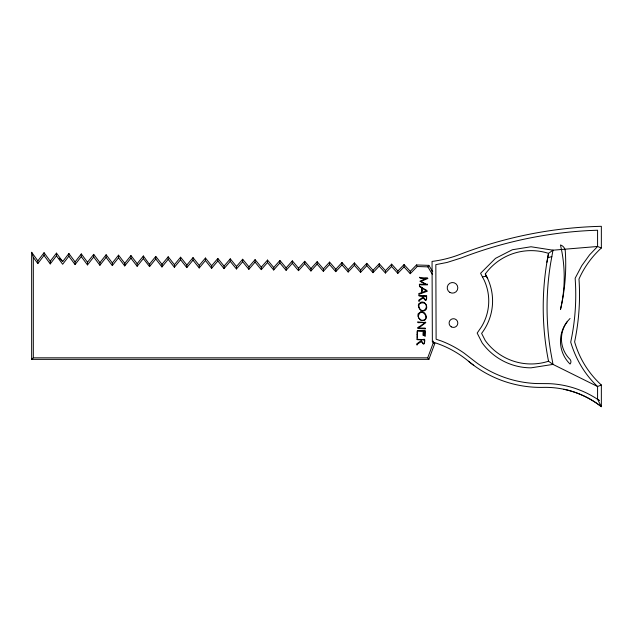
<?xml version="1.0" encoding="UTF-8"?>
<svg xmlns="http://www.w3.org/2000/svg" width="633" height="633" viewBox="0 0 633 633"><rect width="100%" height="100%" fill="white"/><g stroke="black" fill="none" stroke-linecap="round" stroke-linejoin="round"><path stroke-width="0.95" d="M44.033 255.423L44.065 252.717L50.268 261.207L50.236 263.914L44.033 255.423L37.822 263.573L33.32 257.37L31.65 252.306L31.65 359.354L428.897 359.354L434.887 343.292L433.217 343.039L427.71 357.827L428.897 359.354M50.236 263.914L56.448 255.819L56.479 253.121L62.683 261.564L68.894 253.532L75.098 261.912L75.066 264.586L68.862 256.215L68.894 253.532M75.066 264.586L81.277 256.61L81.309 253.944L87.512 262.26L87.481 264.926L93.692 257.006L93.724 254.347L99.927 262.608L99.895 265.259L93.692 257.006M106.107 257.402L106.13 254.759L112.342 262.964L112.31 265.599L106.107 257.402L99.895 265.259M112.31 265.599L118.521 257.797L118.545 255.162L124.756 263.312L124.725 265.931L130.936 258.193L130.96 255.574L137.171 263.66L137.132 266.271L130.936 258.193M37.822 263.573L37.853 260.859L44.065 252.717M137.132 266.271L143.343 258.588L143.374 255.985L150.345 265.631M155.758 258.984L155.789 256.389L162.001 264.365L161.961 266.952L155.758 258.984L149.546 266.612L143.343 258.588M168.172 259.38L168.204 256.8L174.415 264.713L174.376 267.284L168.172 259.38L161.961 266.952M180.587 259.775L180.619 257.204L186.822 265.061L186.79 267.624L180.587 259.775L174.376 267.284M193.002 260.171L193.033 257.615L199.237 265.409L199.205 267.957L193.002 260.171L186.79 267.624M205.416 260.567L205.448 258.027L211.651 265.757L211.62 268.297L205.416 260.567L199.205 267.957M217.831 260.962L217.863 258.43L224.066 266.113L224.035 268.637L217.831 260.962L211.62 268.297M230.246 261.358L230.277 258.842L236.481 266.461L236.449 268.97L230.246 261.358L224.035 268.637M242.661 261.753L242.692 259.245L248.896 266.81L248.856 269.31L242.661 261.753L236.449 268.97M255.075 262.149L255.099 259.657L261.31 267.158L261.271 269.65L255.075 262.149L248.856 269.31M267.482 262.545L267.514 260.068L273.725 267.514L273.685 269.982L267.482 262.545L261.271 269.65M279.897 262.94L279.928 260.472L286.14 267.862L286.1 270.323L279.897 262.94L273.685 269.982M292.311 263.336L292.343 260.883L298.554 268.21L298.515 270.663L292.311 263.336L286.1 270.323M149.546 266.612L149.586 264.008L155.789 256.389M304.726 263.732L304.758 261.287L310.969 268.558L310.93 270.995L304.726 263.732L298.515 270.663M317.141 264.127L317.173 261.698L323.384 268.906L323.344 271.335L317.141 264.127L310.93 270.995M323.344 271.335L329.556 264.523L329.587 262.102L335.791 269.262L335.759 271.668L341.97 264.918L342.002 262.513L348.205 269.611L348.174 272.016L341.97 264.918M354.385 265.322L354.417 262.924L360.62 269.959L360.581 272.348L354.385 265.322L348.174 272.016M366.8 265.718L366.831 263.328L373.035 270.307L372.995 272.688L366.8 265.718L360.581 272.348M379.207 266.113L379.246 263.739L385.45 270.663L385.41 273.029L379.207 266.113L372.995 272.688M391.621 266.509L391.661 264.143L397.864 271.011L397.825 273.361L391.621 266.509L385.41 273.029M404.036 266.904L404.068 264.554L410.279 271.359L410.239 273.701L404.036 266.904L397.825 273.361M354.393 264.515L354.417 262.924L348.205 269.611M420.882 302.97C428.96 301.395 427.069 311.476 421.91 310.542C419.41 310.178 416.894 304.338 420.929 302.796M546.912 262.268L548.526 253.366L552.997 250.193L597.576 246.49L601.35 248.001A92.64 92.64 0 0 0 578.981 279.05A228.798 228.798 0 0 1 574.622 341.867A92.64 92.64 0 0 0 601.35 384.999L601.35 406.687A90.804 90.804 0 0 0 543.312 387.372A112.975 112.975 0 0 1 468.483 361.229A101.098 101.098 0 0 0 432.363 341.931L432.054 261.413A117.208 117.208 0 0 0 459.938 254.411A419.426 419.426 0 0 1 601.35 226.313L601.35 248.001M426.064 299.449L426.207 298.998M422.258 287.865L419.386 285.712L419.56 286.63L421.76 287.936L421.697 292.541L418.737 293.633L418.904 294.305L427.307 291.251L426.792 290.373L422.266 287.88M410.239 273.701L417.21 266.517L427.892 266.873L428.897 265.369L432.703 271.723M50.268 261.207L56.479 253.121M68.862 256.215L62.651 264.254L56.448 255.819M75.098 261.912L81.309 253.944M93.724 254.347L87.512 262.26L87.481 264.926L81.277 256.61M99.927 262.608L106.13 254.759M424.846 284.17L422.725 284.257M112.342 262.964L118.545 255.162M130.96 255.574L124.756 263.312L124.717 265.939L118.521 257.797M137.171 263.66L143.374 255.985M162.001 264.365L168.204 256.8M174.415 264.713L180.619 257.204M186.822 265.061L193.033 257.615M199.237 265.409L205.448 258.027M211.651 265.757L217.863 258.43M224.066 266.113L230.277 258.842M236.481 266.461L242.692 259.245M248.896 266.81L255.099 259.657M261.31 267.158L267.514 260.068M273.725 267.514L279.928 260.472M286.14 267.862L292.343 260.883M570.04 318.486L567.223 321.635A31.887 31.887 0 0 0 570.04 364.046A3.513 3.513 0 0 0 570.04 359.362A28.612 28.612 0 0 1 567.516 321.311M298.554 268.21L304.758 261.287M310.969 268.558L317.173 261.698M323.384 268.906L329.587 262.102M342.002 262.513L335.791 269.262L335.759 271.676L329.556 264.523M360.62 269.959L366.831 263.328M373.035 270.307L379.246 263.739M385.45 270.663L391.661 264.143M397.864 271.011L404.068 264.554M410.279 271.359L416.482 264.966L428.897 265.369M31.65 359.354L33.32 357.827L427.71 357.827M601.35 384.999L597.576 386.51L552.997 364.402L548.526 361.229A56.661 56.661 0 0 1 485.274 340.57L481.61 333.377A53.37 53.37 0 0 0 485.274 274.026A56.661 56.661 0 0 1 548.526 253.366A276.779 276.779 0 0 0 548.526 361.229M547.719 257.821L551.841 256.539M420.992 284.312L419.339 284.225L419.505 284.969M482.401 276.795L486.484 276.352M422.678 284.249L421 284.312M563.971 389.287C577.541 392.151 590.423 398.149 601.35 406.687L597.576 399.217L597.576 386.51C584.757 374.514 575.729 358.927 570.721 342.16L571.939 336.012A225.024 225.024 0 0 0 575.516 284.478L575.16 278.219L581.759 265.71L589.568 254.862L597.576 246.49L597.576 230.23L589.481 230.539A415.802 415.802 0 0 0 461.22 257.963L447.127 262.434L435.836 264.641L436.121 339.225L441.533 341.06A104.872 104.872 0 0 1 464.108 353.127L476.032 362.353A109.2 109.2 0 0 0 536.705 383.551L548.645 383.638A94.578 94.578 0 0 1 599.324 400.499L597.576 399.217M420.898 284.842L427.544 284.858L427.077 283.924L426.769 284.541L420.913 281.448L427.868 278.473L427.307 277.768L424.063 278.116L420.296 277.776L419.679 277.222L420.098 278.093L426.049 278.346L419.924 281.21L425.526 284.09L424.854 284.17M468.483 361.229L473.793 365.391M59.217 258.375L62.683 261.564M31.65 252.306L37.853 260.859M427.892 266.873L432.426 274.453M485.274 274.026L487.703 278.686M416.482 264.966L417.21 266.517M433.209 341.076L433.217 343.039M33.32 257.37L33.32 357.827M417.092 334.541L416.933 337.587L417.448 337.982L417.456 331.099L423.176 331.36L422.963 335.158L423.469 335.625L423.612 331.375L424.363 331.217L424.933 331.463L424.648 335.743L425.115 336.376L425.178 330.315L421.182 330.679C417.179 330.917 416.949 328.669 417.092 334.541M418.294 316.579L418.896 318.233L421.467 320.306C432.292 320.496 420.478 305.114 418.294 316.579M419.798 326.414C418.65 326.454 416.174 329.295 418.445 327.894L418.571 328.535L425.503 328.796L425.194 328.108L418.579 328.036L425.819 322.648L425.305 322.055L424.221 322.537L417.614 321.928L418.041 322.672L424.3 322.49L424.553 322.901L419.798 326.414M420.549 311.99C425.518 310.17 428.81 319.293 423.73 320.559C419.608 322.173 416.941 315.456 418.16 313.762L420.549 311.99M421 302.234C425.954 300.422 429.285 309.505 424.181 310.803C420.067 312.386 417.376 305.715 418.611 304.006L421 302.234M422.005 290.476L421.989 292.517L426.128 290.729L422.282 288.244L422.005 290.476M420.795 341.836L417.503 344.107L417.012 345.12L416.743 343.869L421.269 340.633L420.89 339.858L417.107 339.66L416.759 338.734L418.239 339.415L423.16 339.502C425.661 338.054 424.553 341.749 424.45 343.49C422.876 346.211 422.306 340.372 420.795 341.836M422.789 298.167L419.497 300.438L419.006 301.45L418.737 300.208L423.263 296.964L422.931 296.204L419.101 295.999L418.753 295.065L420.233 295.746L425.645 295.991L426.61 295.492L426.642 298.736L425.938 300.596L424.624 299.702L423.54 297.732L422.789 298.167M421.436 339.794C423.113 348.775 427.362 338.141 421.436 339.794M423.43 296.125C425.178 305.13 429.293 294.424 423.43 296.125M552.997 250.193L550.694 262.893A272.95 272.95 0 0 0 550.694 351.703L552.997 364.402L531.024 367.836A60.539 60.539 0 0 1 482.132 342.849L477.171 333.085L481.333 327.032A49.532 49.532 0 0 0 484.213 280.284L480.582 273.306L495.497 258.359L512.342 249.75L531.024 246.759L552.997 250.193M565.055 249.742L564.842 249.086A6.908 6.908 0 0 0 560.466 244.971L561.606 250.28A141.167 141.167 0 0 1 560.466 309.569A198.05 198.05 0 0 0 565.285 251.103L565.055 249.742M451.274 326.857A4.368 4.368 0 0 0 457.825 323.075A4.368 4.368 0 0 0 451.274 319.285A4.368 4.368 0 0 0 451.274 326.857M449.865 292.422A5.301 5.301 0 0 0 457.817 287.833A5.301 5.301 0 0 0 449.865 283.236A5.301 5.301 0 0 0 449.865 292.422"/></g></svg>
